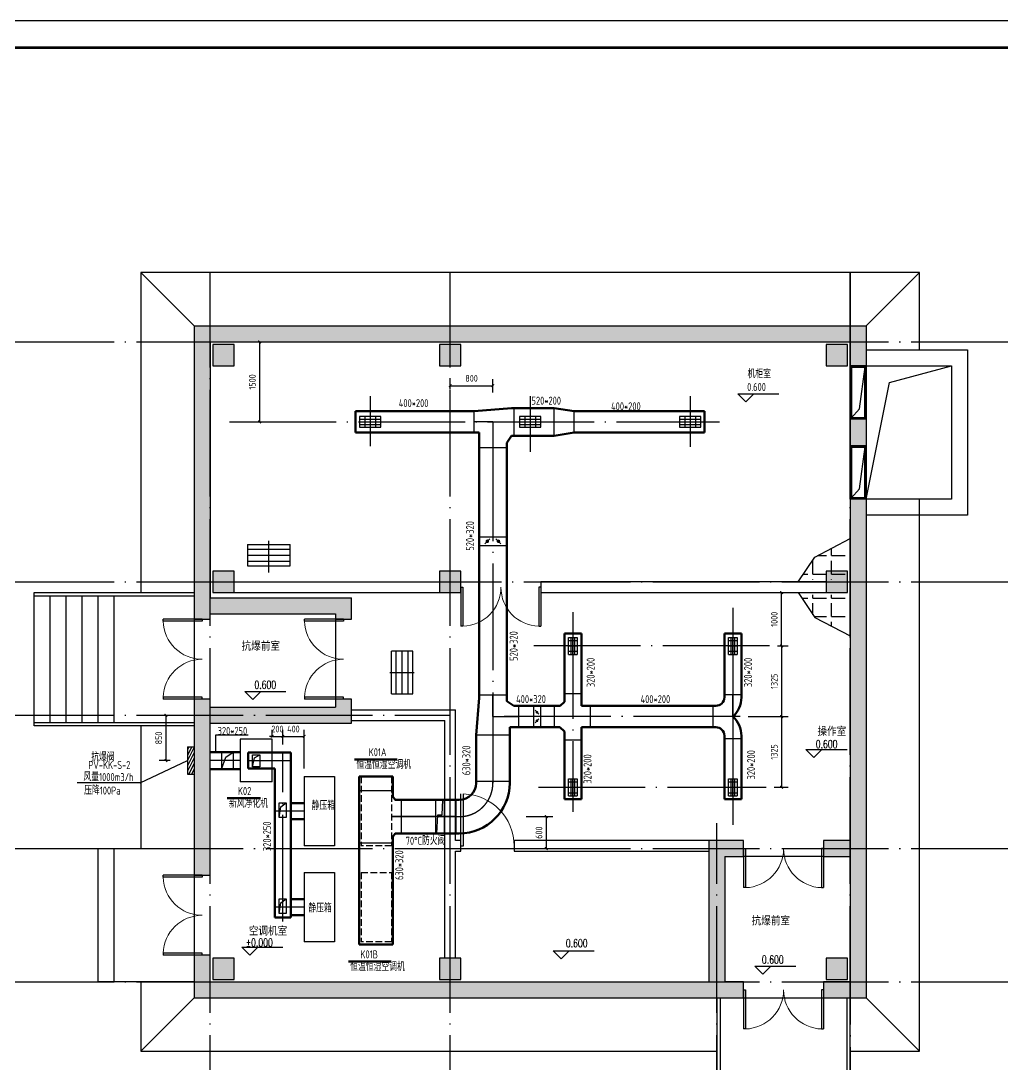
# Model space of a CAD drawing. Extents: x 5136380 to 5447195, y -425726 to -253846.
# Drawn here: x 5270734 to 5289132, y -389733 to -370173 of the extents above; entities that cross this region are included whole.
import ezdxf
from ezdxf.enums import TextEntityAlignment as Align

# ---------------------------------------------------------------- set-up
doc = ezdxf.new("R2010")
doc.units = 0
doc.header["$LTSCALE"] = 1000
doc.header["$MEASUREMENT"] = 0
for name, pattern in [('CENTER', [2, 1.25, -0.25, 0.25, -0.25]), ('DASH', [0.35, 0.25, -0.1]), ('DOTE', [2.42, 2, -0.2, 0.02, -0.2])]:
    doc.linetypes.add(name, pattern=pattern)
doc.layers.get('0').update_dxf_attribs({"linetype": 'CONTINUOUS'})
doc.layers.get('Defpoints').update_dxf_attribs({"linetype": 'CONTINUOUS'})
doc.layers.add('_0', color=7, linetype='CONTINUOUS', lineweight=25)
doc.layers.add('ACS_SFG_F2', color=4, linetype='CONTINUOUS', lineweight=50)
for name, color, linetype in [('ACS_SFG_FL', 2, 'CONTINUOUS'), ('ACS_SFG_FM', 7, 'CONTINUOUS'), ('ACS_SFG_FM_F', 7, 'CONTINUOUS'), ('ACS_SFG_FRZX', 5, 'CENTER'), ('COLUMN', 9, 'CONTINUOUS'), ('DIM_ELEV', 3, 'CONTINUOUS'), ('DOTE', 252, 'CONTINUOUS'), ('PUB_HATCH', 8, 'CONTINUOUS'), ('PUB_TEXT', 7, 'CONTINUOUS'), ('PUB_TITLE', 4, 'CONTINUOUS'), ('STAIR', 5, 'CONTINUOUS'), ('WALL', 2, 'CONTINUOUS'), ('WINDOW', 4, 'CONTINUOUS'), ('图层1', 1, 'CONTINUOUS')]:
    doc.layers.add(name, color=color, linetype=linetype)
doc.styles.add('_TCH_DIM', font='SIMPLEX', dxfattribs={"bigfont": 'GBCBIG'})
doc.styles.add('sceie', font='sceie.shx', dxfattribs={"bigfont": 'sceic.shx'})
doc.styles.add('样式 1', font='sceie.shx', dxfattribs={"width": 0.75, "bigfont": 'sceic.shx'})
doc.dimstyles.new('副本 STANDARD', dxfattribs={"dimscale": 50, "dimtxt": 2.5, "dimasz": 1, "dimexe": 2.5, "dimexo": 3, "dimgap": 1.5, "dimtad": 1, "dimdec": 0, "dimzin": 0, "dimdsep": 46, "dimtxsty": 'sceie', "dimblk": 'ARCHTICK', "dimcen": 0.09, "dimadec": 0, "dimazin": 0, "dimtfac": 1, "dimtdec": 0, "dimtix": 1, "dimtmove": 2, "dimatfit": 3, "dimfxl": 0, "dimtolj": 1, "dimtzin": 0, "dimarcsym": 0})

# ---------------------------------------------------------------- blocks, each defined once
blk = doc.blocks.new('_FZH')
blk.add_lwpolyline([(-0.5, -0.5), (0.5, -0.5), (0.5, 0.5), (-0.5, 0.5)], close=True)
at = {"layer": 'PUB_HATCH'}
blk.add_solid([(-0.5, -0.5), (0.5, -0.5), (-0.5, 0.5), (0.5, 0.5)], dxfattribs=at)
blk = doc.blocks.new('_ArchTick')
at = {"color": 0, "linetype": 'ByBlock', "const_width": 0.4}
blk.add_lwpolyline([(-0.5, -0.5), (0.5, 0.5)], dxfattribs=at)
blk = doc.blocks.new('*D208')
at = {"color": 0, "lineweight": -2, "transparency": 16777216}
for p, q in [((5278784, -377079), (5278784, -376888)), ((5279584, -377143), (5279584, -376888)), ((5278784, -377013), (5279584, -377013))]:
    blk.add_line(p, q, dxfattribs=at)
at = {"layer": 'Defpoints', "color": 0, "transparency": 16777216}
for p in [(5279584, -377013), (5278784, -377229), (5279584, -377293)]:
    blk.add_point(p, dxfattribs=at)
at = {"color": 0, "lineweight": -2, "transparency": 16777216, "xscale": 50, "yscale": 50, "zscale": 50, "rotation": 180}
blk.add_blockref('_ArchTick', (5278784, -377013), dxfattribs=at)
at = {"color": 0, "lineweight": -2, "transparency": 16777216, "xscale": 50, "yscale": 50, "zscale": 50}
blk.add_blockref('_ArchTick', (5279584, -377013), dxfattribs=at)
at = {"color": 0, "transparency": 16777216, "insert": (5279184, -376876), "char_height": 125, "attachment_point": 5, "style": 'sceie'}
blk.add_mtext('\\A1;800', dxfattribs=at)
blk = doc.blocks.new('*D209')
at = {"color": 0, "lineweight": -2, "transparency": 16777216}
for p, q in [((5275183, -376193), (5275336, -376193)), ((5275211, -376193), (5275211, -377693)), ((5275080, -377693), (5275336, -377693))]:
    blk.add_line(p, q, dxfattribs=at)
at = {"layer": 'Defpoints', "color": 0, "transparency": 16777216}
for p in [(5275033, -376193), (5274930, -377693), (5275211, -377693)]:
    blk.add_point(p, dxfattribs=at)
at = {"color": 0, "lineweight": -2, "transparency": 16777216, "xscale": 50, "yscale": 50, "zscale": 50}
for p, rotation in [((5275211, -376193), 90), ((5275211, -377693), 270)]:
    blk.add_blockref('_ArchTick', p, dxfattribs=dict(at, rotation=rotation))
at = {"color": 0, "transparency": 16777216, "insert": (5275074, -376943), "char_height": 125, "attachment_point": 5, "rotation": 90, "style": 'sceie'}
blk.add_mtext('\\A1;1500', dxfattribs=at)
blk = doc.blocks.new('*D210')
at = {"color": 0, "lineweight": -2, "transparency": 16777216}
for p, q in [((5284920, -380893), (5285121, -380893)), ((5284996, -381893), (5284996, -380893)), ((5284920, -381893), (5285121, -381893))]:
    blk.add_line(p, q, dxfattribs=at)
at = {"layer": 'Defpoints', "color": 0, "transparency": 16777216}
for p in [(5284770, -380893), (5284996, -380893), (5284770, -381893)]:
    blk.add_point(p, dxfattribs=at)
at = {"color": 0, "lineweight": -2, "transparency": 16777216, "xscale": 50, "yscale": 50, "zscale": 50}
for p, rotation in [((5284996, -380893), 90), ((5284996, -381893), 270)]:
    blk.add_blockref('_ArchTick', p, dxfattribs=dict(at, rotation=rotation))
at = {"color": 0, "transparency": 16777216, "insert": (5284859, -381393), "char_height": 125, "attachment_point": 5, "rotation": 90, "style": 'sceie'}
blk.add_mtext('\\A1;1000', dxfattribs=at)
blk = doc.blocks.new('*D211')
at = {"color": 0, "lineweight": -2, "transparency": 16777216}
for p, q in [((5284996, -381893), (5285121, -381893)), ((5284996, -381893), (5284996, -383218)), ((5284368, -383218), (5285121, -383218))]:
    blk.add_line(p, q, dxfattribs=at)
at = {"layer": 'Defpoints', "color": 0, "transparency": 16777216}
for p in [(5284996, -381893), (5284218, -383218), (5284996, -383218)]:
    blk.add_point(p, dxfattribs=at)
at = {"color": 0, "lineweight": -2, "transparency": 16777216, "xscale": 50, "yscale": 50, "zscale": 50}
for p, rotation in [((5284996, -381893), 90), ((5284996, -383218), 270)]:
    blk.add_blockref('_ArchTick', p, dxfattribs=dict(at, rotation=rotation))
at = {"color": 0, "transparency": 16777216, "insert": (5284859, -382555), "char_height": 125, "attachment_point": 5, "rotation": 90, "style": 'sceie'}
blk.add_mtext('\\A1;1325', dxfattribs=at)
blk = doc.blocks.new('*D212')
at = {"color": 0, "lineweight": -2, "transparency": 16777216}
for p, q in [((5284368, -383218), (5285121, -383218)), ((5284996, -383218), (5284996, -384543)), ((5284855, -384543), (5285121, -384543))]:
    blk.add_line(p, q, dxfattribs=at)
at = {"layer": 'Defpoints', "color": 0, "transparency": 16777216}
for p in [(5284218, -383218), (5284705, -384543), (5284996, -384543)]:
    blk.add_point(p, dxfattribs=at)
at = {"color": 0, "lineweight": -2, "transparency": 16777216, "xscale": 50, "yscale": 50, "zscale": 50}
for p, rotation in [((5284996, -383218), 90), ((5284996, -384543), 270)]:
    blk.add_blockref('_ArchTick', p, dxfattribs=dict(at, rotation=rotation))
at = {"color": 0, "transparency": 16777216, "insert": (5284859, -383880), "char_height": 125, "attachment_point": 5, "rotation": 90, "style": 'sceie'}
blk.add_mtext('\\A1;1325', dxfattribs=at)
blk = doc.blocks.new('*D213')
at = {"color": 0, "lineweight": -2, "transparency": 16777216}
for p, q in [((5280206, -385093), (5280709, -385093)), ((5280584, -385093), (5280584, -385693)), ((5278509, -385693), (5280709, -385693))]:
    blk.add_line(p, q, dxfattribs=at)
at = {"layer": 'Defpoints', "color": 0, "transparency": 16777216}
for p in [(5280056, -385093), (5278359, -385693), (5280584, -385693)]:
    blk.add_point(p, dxfattribs=at)
at = {"color": 0, "lineweight": -2, "transparency": 16777216, "xscale": 50, "yscale": 50, "zscale": 50}
for p, rotation in [((5280584, -385093), 90), ((5280584, -385693), 270)]:
    blk.add_blockref('_ArchTick', p, dxfattribs=dict(at, rotation=rotation))
at = {"color": 0, "transparency": 16777216, "insert": (5280447, -385393), "char_height": 125, "attachment_point": 5, "rotation": 90, "style": 'sceie'}
blk.add_mtext('\\A1;600', dxfattribs=at)
blk = doc.blocks.new('*D239')
at = {"color": 0, "lineweight": -2, "transparency": 16777216}
for p, q in [((5275444, -383588), (5275444, -383463)), ((5275644, -383742), (5275644, -383463)), ((5275444, -383588), (5275394, -383588)), ((5275444, -383588), (5275644, -383588)), ((5275644, -383588), (5275694, -383588))]:
    blk.add_line(p, q, dxfattribs=at)
at = {"layer": 'Defpoints', "color": 0, "transparency": 16777216}
for p in [(5275444, -383643), (5275644, -383588), (5275644, -383892)]:
    blk.add_point(p, dxfattribs=at)
at = {"color": 0, "lineweight": -2, "transparency": 16777216, "xscale": 50, "yscale": 50, "zscale": 50}
blk.add_blockref('_ArchTick', (5275444, -383588), dxfattribs=at)
at = {"color": 0, "lineweight": -2, "transparency": 16777216, "xscale": 50, "yscale": 50, "zscale": 50, "rotation": 180}
blk.add_blockref('_ArchTick', (5275644, -383588), dxfattribs=at)
at = {"color": 0, "transparency": 16777216, "insert": (5275544, -383450), "char_height": 125, "attachment_point": 5, "style": 'sceie'}
blk.add_mtext('\\A1;200', dxfattribs=at)
blk = doc.blocks.new('*D240')
at = {"color": 0, "lineweight": -2, "transparency": 16777216}
for p, q in [((5275644, -383742), (5275644, -383463)), ((5276044, -384193), (5276044, -383463)), ((5275644, -383588), (5276044, -383588))]:
    blk.add_line(p, q, dxfattribs=at)
at = {"layer": 'Defpoints', "color": 0, "transparency": 16777216}
for p in [(5276044, -383588), (5275644, -383892), (5276044, -384343)]:
    blk.add_point(p, dxfattribs=at)
at = {"color": 0, "lineweight": -2, "transparency": 16777216, "xscale": 50, "yscale": 50, "zscale": 50, "rotation": 180}
blk.add_blockref('_ArchTick', (5275644, -383588), dxfattribs=at)
at = {"color": 0, "lineweight": -2, "transparency": 16777216, "xscale": 50, "yscale": 50, "zscale": 50}
blk.add_blockref('_ArchTick', (5276044, -383588), dxfattribs=at)
at = {"color": 0, "transparency": 16777216, "insert": (5275844, -383450), "char_height": 125, "attachment_point": 5, "style": 'sceie'}
blk.add_mtext('\\A1;400', dxfattribs=at)
blk = doc.blocks.new('*D241')
at = {"color": 0, "lineweight": -2, "transparency": 16777216}
for p, q in [((5273455, -383193), (5273580, -383193)), ((5273455, -383193), (5273455, -384043)), ((5273535, -384043), (5273330, -384043))]:
    blk.add_line(p, q, dxfattribs=at)
at = {"layer": 'Defpoints', "color": 0, "transparency": 16777216}
for p in [(5273420, -383193), (5273455, -384043), (5273685, -384043)]:
    blk.add_point(p, dxfattribs=at)
at = {"color": 0, "lineweight": -2, "transparency": 16777216, "xscale": 50, "yscale": 50, "zscale": 50}
for p, rotation in [((5273455, -383193), 90), ((5273455, -384043), 270)]:
    blk.add_blockref('_ArchTick', p, dxfattribs=dict(at, rotation=rotation))
at = {"color": 0, "transparency": 16777216, "insert": (5273318, -383618), "char_height": 125, "attachment_point": 5, "rotation": 90, "style": 'sceie'}
blk.add_mtext('\\A1;850', dxfattribs=at)
blk = doc.blocks.new('*U243', base_point=(78850, -433720))
at = {"layer": 'ACS_SFG_FL'}
for p, q in [((78750, -434035), (78750, -433405)), ((78950, -434035), (78950, -433405))]:
    blk.add_line(p, q, dxfattribs=at)
at = {"layer": 'ACS_SFG_FM'}
for p, q in [((78950, -433405), (78750, -433405)), ((78793, -433651), (78907, -433537)), ((78793, -433789), (78907, -433903)), ((78950, -434035), (78750, -434035))]:
    blk.add_line(p, q, dxfattribs=at)
at = {"layer": 'ACS_SFG_FM', "const_width": 40}
for points in [[(78830, -433594, 1), (78870, -433594, 1)], [(78830, -433846, 1), (78870, -433846, 1)]]:
    blk.add_lwpolyline(points, format="xyb", close=True, dxfattribs=at)

msp = doc.modelspace()

# ---------------------------------------------------------------- hatches: boundary and pattern name
at = {"layer": 'PUB_HATCH'}
for points in [[(5274284.1, -376192.7), (5273984.1, -375892.7), (5273984.1, -381092.7), (5274024.1, -381092.7), (5274184.1, -381126.1), (5274244.1, -381032.7), (5274284.1, -380992.7)], [(5273984.1, -375892.7), (5274284.1, -376192.7), (5286284.1, -376192.7), (5286584.1, -375892.7)], [(5286584.1, -375892.7), (5286284.1, -376192.7), (5286284.1, -376639.5), (5286584.1, -376639.5)], [(5286584.1, -377642.5), (5286284.1, -377642.5), (5286284.1, -378142.5), (5286584.1, -378142.5)], [(5286584.1, -379139.5), (5286284.1, -379139.5), (5286284.1, -385543), (5286324.1, -385583), (5286384.1, -385676.3), (5286544.1, -385643), (5286584.1, -385643)], [(5274184.1, -381126.1), (5274244.1, -381252.7), (5274284.1, -381292.7), (5276634.1, -381292.7), (5276934.1, -380992.7), (5274284.1, -380992.7), (5274244.1, -381032.7)], [(5276934.1, -380992.7), (5276634.1, -381292.7), (5276634.1, -381392.2), (5276934.1, -381392.2)], [(5274024.1, -381092.7), (5273984.1, -381092.7), (5273984.1, -381392.7), (5274284.1, -381392.7), (5274284.1, -381292.7), (5274244.1, -381252.7), (5274184.1, -381126.1)], [(5274244.1, -383082.7), (5274284.1, -383042.7), (5274284.1, -382892.7), (5273984.1, -382892.7), (5273984.1, -383192.7), (5274184.1, -383192.7)], [(5276634.1, -383042.7), (5276934.1, -383342.7), (5276934.1, -382892.2), (5276634.1, -382892.2)], [(5274184.1, -383192.7), (5274244.1, -383302.7), (5274284.1, -383342.7), (5276934.1, -383342.7), (5276634.1, -383042.7), (5274284.1, -383042.7), (5274244.1, -383082.7)], [(5274184.1, -383192.7), (5273984.1, -383192.7), (5273984.1, -386192.7), (5274284.1, -386192.7), (5274284.1, -383342.7), (5274244.1, -383302.7)], [(5283934.1, -385843), (5283634.1, -385543), (5283634.1, -388192.7), (5283674.1, -388232.7), (5283784.1, -388292.7), (5283894.1, -388232.7), (5283934.1, -388192.7)], [(5283634.1, -385543), (5283934.1, -385843), (5284284.3, -385843), (5284284.3, -385543)], [(5286324.1, -385583), (5286284.1, -385543), (5285784.3, -385543), (5285784.3, -385843), (5286284.1, -385843), (5286324.1, -385803), (5286384.1, -385676.3)], [(5286384.1, -385676.3), (5286324.1, -385803), (5286284.1, -385843), (5286284.1, -388192.7), (5286584.1, -388492.7), (5286584.1, -385643), (5286544.1, -385643)], [(5273984.1, -388492.7), (5274284.1, -388192.7), (5274284.1, -387692.7), (5273984.1, -387692.7)], [(5274284.1, -388192.7), (5273984.1, -388492.7), (5283784.1, -388492.7), (5283784.1, -388292.7), (5283674.1, -388232.7), (5283634.1, -388192.7)], [(5283784.1, -388292.7), (5283784.1, -388492.7), (5284284.3, -388492.7), (5284284.3, -388192.7), (5283934.1, -388192.7), (5283894.1, -388232.7)], [(5286584.1, -388492.7), (5286284.1, -388192.7), (5285784.3, -388192.7), (5285784.3, -388492.7)]]:
    msp.add_hatch(color=253, dxfattribs=at).paths.add_polyline_path(points)
at = {"layer": '图层1'}
h = msp.add_hatch(dxfattribs=at)
h.set_pattern_fill('ANGLE', color=253, scale=100, style=0)
h.set_pattern_definition([(0, (2881347.6, 442982.85), (0, 349.25), [254, -95.25]), (90, (2881347.6, 442982.85), (-349.25, 2e-14), [254, -95.25])])
h.paths.add_polyline_path([(5286284.1, -379880.4), (5285617.1, -380226.9), (5285336.5, -380648.2), (5286284.1, -380648.2)])
h = msp.add_hatch(dxfattribs=at)
h.set_pattern_fill('ANGLE', color=253, scale=100, style=0)
h.set_pattern_definition([(0, (2881347.6, 436949.33), (0, 349.25), [254, -95.25]), (90, (2881347.6, 436949.33), (-349.25, 2e-14), [254, -95.25])])
h.paths.add_polyline_path([(5286284.1, -380937.3), (5286284.1, -381705), (5285617.1, -381358.6), (5285336.5, -380937.3)])

# ---------------------------------------------------------------- linework, layer by layer
at = {"color": 0}
for p, q in [((5280732.1, -377952.7), (5280732.1, -377432.7)), ((5281105.7, -377892.7), (5281105.7, -377492.7)), ((5274984.1, -379992.7), (5274984.1, -380392.7)), ((5274984.1, -379992.7), (5275784.1, -379992.7)), ((5275784.1, -380392.7), (5275784.1, -379992.7)), ((5274984.1, -380079.1), (5275784.1, -380079.1)), ((5274984.1, -380192.7), (5275784.1, -380192.7)), ((5274984.1, -380306.3), (5275784.1, -380306.3)), ((5274984.1, -380392.7), (5275784.1, -380392.7)), ((5281004.1, -382052.7), (5281004.1, -381732.7)), ((5281004.1, -381732.7), (5281164.1, -381732.7)), ((5281004.1, -381792.1), (5281164.1, -381792.1)), ((5281050.5, -382052.7), (5281050.5, -381732.7)), ((5281084.1, -382052.7), (5281084.1, -381732.7)), ((5281117.6, -382052.7), (5281117.6, -381732.7)), ((5281164.1, -381732.7), (5281164.1, -382052.7)), ((5284004.1, -382052.7), (5284004.1, -381732.7)), ((5284004.1, -381732.7), (5284164.1, -381732.7)), ((5284004.1, -381792.1), (5284164.1, -381792.1)), ((5284050.5, -382052.7), (5284050.5, -381732.7)), ((5284084.1, -382052.7), (5284084.1, -381732.7)), ((5284117.6, -382052.7), (5284117.6, -381732.7)), ((5284164.1, -381732.7), (5284164.1, -382052.7)), ((5278084.1, -381992.7), (5277684.1, -381992.7)), ((5277684.1, -382792.7), (5277684.1, -381992.7)), ((5277770.5, -382792.7), (5277770.5, -381992.7)), ((5277884.1, -382792.7), (5277884.1, -381992.7)), ((5277997.7, -382792.7), (5277997.7, -381992.7)), ((5278084.1, -382792.7), (5278084.1, -381992.7)), ((5281004.1, -381892.7), (5281164.1, -381892.7)), ((5281004.1, -381993.3), (5281164.1, -381993.3)), ((5284004.1, -381892.7), (5284164.1, -381892.7)), ((5284004.1, -381993.3), (5284164.1, -381993.3)), ((5281004.1, -382052.7), (5281164.1, -382052.7)), ((5284004.1, -382052.7), (5284164.1, -382052.7)), ((5277652.2, -382392.7), (5278108.9, -382392.7)), ((5280924.1, -382781.7), (5281244.1, -382781.7)), ((5277684.1, -382792.7), (5278084.1, -382792.7)), ((5280730, -383015.6), (5280730, -383415.6)), ((5281404.7, -383015.6), (5281404.7, -383415.6)), ((5274386.9, -383882.7), (5274386.9, -383560.2)), ((5274386.9, -383560.2), (5274993.1, -383560.2)), ((5275444.1, -383642.7), (5274844.1, -383642.7)), ((5274844.1, -383642.7), (5274844.1, -384442.7)), ((5275444.1, -384442.7), (5275444.1, -383642.7)), ((5280924.1, -383654.1), (5281244.1, -383654.1)), ((5274497.9, -383882.7), (5274497.9, -384202.7)), ((5274578.6, -383979.3), (5274711.3, -383882.7)), ((5274711.3, -383882.7), (5274711.3, -384202.7)), ((5275112.2, -383987.8), (5275211.7, -383935.5)), ((5272970, -384459.1), (5273859.1, -384042.7)), ((5274497.9, -384202.7), (5274578.6, -383979.3)), ((5275076.4, -384158), (5275112.2, -383987.8)), ((5276044.1, -384342.7), (5276044.1, -385642.7)), ((5276044.1, -384342.7), (5276614.1, -384342.7)), ((5276614.1, -384342.7), (5276614.1, -385642.7)), ((5277114.1, -384342.7), (5277684.1, -384342.7)), ((5275444.1, -384442.7), (5274844.1, -384442.7)), ((5279584.1, -384488.1), (5279584.1, -384425.1)), ((5281004.1, -384703), (5281004.1, -384383)), ((5281004.1, -384383), (5281164.1, -384383)), ((5281004.1, -384442.4), (5281164.1, -384442.4)), ((5281050.5, -384703), (5281050.5, -384383)), ((5281084.1, -384703), (5281084.1, -384383)), ((5281117.6, -384703), (5281117.6, -384383)), ((5281164.1, -384383), (5281164.1, -384703)), ((5284004.1, -384703), (5284004.1, -384383)), ((5284004.1, -384383), (5284164.1, -384383)), ((5284004.1, -384442.4), (5284164.1, -384442.4)), ((5284050.5, -384703), (5284050.5, -384383)), ((5284084.1, -384703), (5284084.1, -384383)), ((5284117.6, -384703), (5284117.6, -384383)), ((5284164.1, -384383), (5284164.1, -384703)), ((5277076.8, -384601.3), (5277706.8, -384601.3)), ((5281004.1, -384543), (5281164.1, -384543)), ((5281004.1, -384643.6), (5281164.1, -384643.6)), ((5281004.1, -384703), (5281164.1, -384703)), ((5284004.1, -384543), (5284164.1, -384543)), ((5284004.1, -384643.6), (5284164.1, -384643.6)), ((5284004.1, -384703), (5284164.1, -384703)), ((5275579.2, -385108.7), (5275610.5, -384906.4)), ((5275610.5, -384906.4), (5275708.9, -384835)), ((5277862.9, -384777.7), (5277862.9, -385407.7)), ((5276044.1, -384992.7), (5275494.1, -384992.7)), ((5276044.1, -384992.7), (5275644.1, -384992.7)), ((5276614.1, -385642.7), (5276044.1, -385642.7)), ((5277076.8, -385584.1), (5277706.8, -385584.1)), ((5276044.1, -386142.7), (5276614.1, -386142.7)), ((5276044.1, -386142.7), (5276044.1, -387442.7)), ((5276614.1, -386142.7), (5276614.1, -387442.7)), ((5275610.5, -386706.4), (5275708.9, -386635)), ((5276044.1, -386792.7), (5275494.1, -386792.7)), ((5275579.2, -386908.7), (5275610.5, -386706.4)), ((5276614.1, -387442.7), (5276044.1, -387442.7))]:
    msp.add_line(p, q, dxfattribs=at)
for p, q in [((5277084.1, -377592.7), (5277084.1, -377792.7)), ((5277484.1, -377592.7), (5277084.1, -377592.7)), ((5277104.1, -377642.7), (5277464.1, -377642.7)), ((5277184.1, -377592.7), (5277184.1, -377792.7)), ((5277284.1, -377592.7), (5277284.1, -377792.7)), ((5277384.1, -377592.7), (5277384.1, -377792.7)), ((5277484.1, -377792.7), (5277484.1, -377592.7)), ((5280084.1, -377592.7), (5280084.1, -377792.7)), ((5280484.1, -377592.7), (5280084.1, -377592.7)), ((5280104.1, -377642.7), (5280464.1, -377642.7)), ((5280184.1, -377592.7), (5280184.1, -377792.7)), ((5280284.1, -377592.7), (5280284.1, -377792.7)), ((5280384.1, -377592.7), (5280384.1, -377792.7)), ((5280484.1, -377792.7), (5280484.1, -377592.7)), ((5283084.1, -377592.7), (5283084.1, -377792.7)), ((5283484.1, -377592.7), (5283084.1, -377592.7)), ((5283104.1, -377642.7), (5283464.1, -377642.7)), ((5283184.1, -377592.7), (5283184.1, -377792.7)), ((5283284.1, -377592.7), (5283284.1, -377792.7)), ((5283384.1, -377592.7), (5283384.1, -377792.7)), ((5283484.1, -377792.7), (5283484.1, -377592.7)), ((5277084.1, -377792.7), (5277484.1, -377792.7)), ((5277104.1, -377742.7), (5277464.1, -377742.7)), ((5280084.1, -377792.7), (5280484.1, -377792.7)), ((5280104.1, -377742.7), (5280464.1, -377742.7)), ((5283084.1, -377792.7), (5283484.1, -377792.7)), ((5283104.1, -377742.7), (5283464.1, -377742.7)), ((5273859.1, -383786.5), (5273984.1, -383786.5)), ((5273937.2, -383786.5), (5273859.1, -383942.7)), ((5273885.9, -383786.5), (5273859.1, -383840)), ((5273984.1, -383792.8), (5273859.1, -384042.7)), ((5273984.1, -383892.8), (5273859.1, -384142.7)), ((5273984.1, -383992.8), (5273859.1, -384242.7)), ((5273984.1, -384092.8), (5273881, -384299)), ((5273859.1, -384299), (5273984.1, -384299)), ((5273984.1, -384202.4), (5273935.8, -384299)), ((5272970, -384459.1), (5271791.6, -384459.1))]:
    msp.add_line(p, q)
at = {"color": 253, "extrusion": (0, 0, -1)}
for p, q in [((5278984.1, -380792.7), (5278984.1, -381524)), ((5278984.1, -380792.7), (5279021.6, -380792.7)), ((5279021.6, -380792.7), (5279021.6, -381524)), ((5280446.6, -380792.7), (5280446.6, -381524)), ((5280484.1, -380792.7), (5280446.6, -380792.7)), ((5280484.1, -380792.7), (5280484.1, -381524)), ((5274134.1, -381392.7), (5273402.8, -381392.7)), ((5273402.8, -381430.2), (5273402.8, -381392.7)), ((5274134.1, -381392.7), (5274134.1, -381430.2)), ((5276784.1, -381392.2), (5276052.8, -381392.2)), ((5276052.8, -381429.7), (5276052.8, -381392.2)), ((5276784.1, -381392.2), (5276784.1, -381429.7)), ((5274134.1, -381430.2), (5273402.8, -381430.2)), ((5276784.1, -381429.7), (5276052.8, -381429.7)), ((5279021.6, -381524), (5278984.1, -381524)), ((5280446.6, -381524), (5280484.1, -381524)), ((5274134.1, -382855.2), (5273402.8, -382855.2)), ((5273402.8, -382855.2), (5273402.8, -382892.7)), ((5274134.1, -382892.7), (5273402.8, -382892.7)), ((5274134.1, -382892.7), (5274134.1, -382855.2)), ((5276784.1, -382854.7), (5276052.8, -382854.7)), ((5276052.8, -382854.7), (5276052.8, -382892.2)), ((5276784.1, -382892.2), (5276052.8, -382892.2)), ((5276784.1, -382892.2), (5276784.1, -382854.7)), ((5278984.1, -385643), (5278984.1, -384668)), ((5279034.1, -385643), (5279034.1, -384668)), ((5278984.1, -385643), (5279034.1, -385643)), ((5284284.3, -385693), (5284284.3, -386424.3)), ((5284284.3, -385693), (5284321.8, -385693)), ((5284321.8, -385693), (5284321.8, -386424.3)), ((5285746.8, -385693), (5285746.8, -386424.3)), ((5285784.3, -385693), (5285746.8, -385693)), ((5285784.3, -385693), (5285784.3, -386424.3)), ((5274134.1, -386192.7), (5273402.8, -386192.7)), ((5273402.8, -386230.2), (5273402.8, -386192.7)), ((5274134.1, -386230.2), (5273402.8, -386230.2)), ((5274134.1, -386192.7), (5274134.1, -386230.2)), ((5284321.8, -386424.3), (5284284.3, -386424.3)), ((5285746.8, -386424.3), (5285784.3, -386424.3)), ((5274134.1, -387655.2), (5273402.8, -387655.2)), ((5273402.8, -387655.2), (5273402.8, -387692.7)), ((5274134.1, -387692.7), (5274134.1, -387655.2)), ((5274134.1, -387692.7), (5273402.8, -387692.7))]:
    msp.add_line(p, q, dxfattribs=at)
at = {"color": 4, "lineweight": 70}
for p, q in [((5274284.1, -383882.7), (5274844.1, -383882.7)), ((5274994.1, -383892), (5275794.1, -383892)), ((5274994.1, -383892), (5274994.1, -384192)), ((5275794.1, -386982.2), (5275794.1, -383892)), ((5274284.1, -384202.7), (5274844.1, -384202.7)), ((5274994.1, -384192), (5275494.1, -384192)), ((5275494.1, -386982.3), (5275494.1, -384192)), ((5277076.8, -384342.7), (5277706.8, -384342.7)), ((5277076.8, -384342.7), (5277076.8, -387492.7)), ((5277706.8, -384342.7), (5277706.8, -384714)), ((5275794.1, -384842.7), (5276044.1, -384842.7)), ((5275794.1, -385142.7), (5276044.1, -385142.7)), ((5277706.8, -385471.5), (5277706.8, -387492.7)), ((5275794.1, -386642.7), (5276044.1, -386642.7)), ((5275794.1, -386982.2), (5275494.1, -386982.2)), ((5275794.1, -386942.7), (5276044.1, -386942.7)), ((5277076.8, -387492.7), (5277706.8, -387492.7))]:
    msp.add_line(p, q, dxfattribs=at)
at = {"lineweight": 50}
for p, q in [((5276991.6, -384020.3), (5277789.2, -384020.3)), ((5274601.3, -384749.6), (5275226.4, -384749.6)), ((5276876.1, -387810.9), (5277673.8, -387810.9))]:
    msp.add_line(p, q, dxfattribs=at)
at = {"color": 0, "linetype": 'DASH', "ltscale": 0.5}
for p, q in [((5277114.1, -384342.7), (5277114.1, -385642.7)), ((5277684.1, -384342.7), (5277684.1, -385642.7)), ((5277684.1, -385642.7), (5277114.1, -385642.7)), ((5277114.1, -386142.7), (5277684.1, -386142.7)), ((5277114.1, -386142.7), (5277114.1, -387442.7)), ((5277684.1, -386142.7), (5277684.1, -387442.7)), ((5277684.1, -387442.7), (5277114.1, -387442.7))]:
    msp.add_line(p, q, dxfattribs=at)
at = {"color": 253}
for p, q in [((5284284.3, -388342.7), (5284284.3, -389074)), ((5284284.3, -388342.7), (5284321.8, -388342.7)), ((5284321.8, -388342.7), (5284321.8, -389074)), ((5285746.8, -388342.7), (5285746.8, -389074)), ((5285784.3, -388342.7), (5285746.8, -388342.7)), ((5285784.3, -388342.7), (5285784.3, -389074)), ((5284321.8, -389074), (5284284.3, -389074)), ((5285746.8, -389074), (5285784.3, -389074))]:
    msp.add_line(p, q, dxfattribs=at)
for points in [[(5286584.1, -376342.5), (5288484.1, -376342.5), (5288484.1, -379442.5), (5286584.1, -379442.5)], [(5286304.1, -377622.5), (5286460.4, -377448.5), (5286564.1, -376662.5)], [(5286584.1, -376642.5), (5288184.1, -376642.5), (5288184.1, -379142.5), (5286584.1, -379142.5)], [(5286584.1, -379142.5), (5287019.4, -376950.9), (5288184.1, -376642.5)], [(5286304.1, -379122.5), (5286460.4, -378948.5), (5286564.1, -378162.5)]]:
    msp.add_lwpolyline(points, dxfattribs=at)
for points in [[(5286284.1, -376642.5), (5286584.1, -376642.5), (5286584.1, -377642.5), (5286284.1, -377642.5)], [(5286284.1, -378142.5), (5286584.1, -378142.5), (5286584.1, -379142.5), (5286284.1, -379142.5)]]:
    msp.add_lwpolyline(points, close=True, dxfattribs=at)
at = {"color": 253, "const_width": 40}
for points in [[(5286304.1, -376662.5), (5286564.1, -376662.5), (5286564.1, -377622.5), (5286304.1, -377622.5)], [(5286304.1, -378162.5), (5286564.1, -378162.5), (5286564.1, -379122.5), (5286304.1, -379122.5)]]:
    msp.add_lwpolyline(points, close=True, dxfattribs=at)
at = {"color": 0}
for points in [[(5275076.4, -383935.5), (5275211.7, -383935.5), (5275211.7, -384158), (5275076.4, -384158)], [(5275579.2, -384835), (5275708.9, -384835), (5275708.9, -385108.7), (5275579.2, -385108.7)], [(5275579.2, -386635), (5275708.9, -386635), (5275708.9, -386908.7), (5275579.2, -386908.7)]]:
    msp.add_lwpolyline(points, close=True, dxfattribs=at)
at = {"color": 253, "lineweight": 13, "extrusion": (0, 0, -1)}
for centre, radius, start, end in [((-5279002.8, -380792.7), 731.2, 180, 268.53072), ((-5280465.3, -380792.7), 731.2, 271.46928, 0), ((-5274134.1, -381411.5), 731.2, 270, 358.53072), ((-5276784.1, -381410.9), 731.2, 270, 358.53072), ((-5274134.1, -382874), 731.2, 1.46928, 90), ((-5276784.1, -382873.4), 731.2, 1.46928, 90), ((-5279009.1, -385643), 975, 91.46928, 180), ((-5284303.1, -385693), 731.2, 180, 268.53072), ((-5285765.6, -385693), 731.2, 271.46928, 0), ((-5274134.1, -386211.5), 731.2, 270, 358.53072), ((-5274134.1, -387674), 731.2, 1.46928, 90)]:
    msp.add_arc(centre, radius, start, end, dxfattribs=at)
at = {"color": 253, "lineweight": 13}
for centre, start, end in [((5284303.1, -388342.7), 271.46928, 0), ((5285765.6, -388342.7), 180, 268.53072)]:
    msp.add_arc(centre, 731.2, start, end, dxfattribs=at)
at = {"layer": '_0'}
for p, q in [((5273859.1, -383786.5), (5273859.1, -384299)), ((5273984.1, -383786.5), (5273984.1, -384299))]:
    msp.add_line(p, q, dxfattribs=at)
at = {"layer": '_0', "color": 253}
for points in [[(5285306.8, -380692.7), (5285617.1, -380226.9), (5286284.1, -379880.4)], [(5285306.8, -380892.7), (5285617.1, -381358.6), (5286284.1, -381705)]]:
    msp.add_lwpolyline(points, dxfattribs=at)
at = {"layer": 'ACS_SFG_F2', "lineweight": 70}
for p, q in [((5277009.5, -377492.7), (5277009.5, -377892.7)), ((5277009.5, -377492.7), (5279234.1, -377492.7)), ((5279934.1, -377432.7), (5279234.1, -377492.7)), ((5279934.1, -377432.7), (5279984.1, -377432.7)), ((5279984.1, -377432.7), (5280732.1, -377432.7)), ((5280732.1, -377432.7), (5281105.7, -377492.7)), ((5281105.7, -377492.7), (5283554.2, -377492.7)), ((5283554.2, -377492.7), (5283554.2, -377892.7)), ((5277009.5, -377892.7), (5279234.1, -377892.7)), ((5279324.1, -377892.7), (5279234.1, -377892.7)), ((5279324.1, -382867.9), (5279324.1, -377892.7)), ((5279934.1, -377952.7), (5279844.1, -378087.7)), ((5279934.1, -377952.7), (5279984.1, -377952.7)), ((5279984.1, -377952.7), (5280732.1, -377952.7)), ((5280732.1, -377952.7), (5281105.7, -377892.7)), ((5281105.7, -377892.7), (5283554.2, -377892.7)), ((5279844.1, -382927.9), (5279844.1, -378087.7)), ((5280924.1, -381662.3), (5281244.1, -381662.3)), ((5280924.1, -381662.3), (5280924.1, -382937.7)), ((5281244.1, -381662.3), (5281244.1, -383015.6)), ((5283924.1, -381662.3), (5284244.1, -381662.3)), ((5283924.1, -381662.3), (5283924.1, -382807.9)), ((5284244.1, -381662.3), (5284244.1, -382807.9)), ((5279324.1, -382867.9), (5279269.1, -383567.9)), ((5279324.1, -382867.9), (5279324.1, -382817.9)), ((5279844.1, -382927.9), (5279844.1, -382817.9)), ((5279844.1, -382927.9), (5279975.7, -383015.6)), ((5280846.1, -383015.6), (5280924.1, -382937.7)), ((5280846.1, -383015.6), (5279975.7, -383015.6)), ((5283714.1, -383015.6), (5281244.1, -383015.6)), ((5280841.6, -383415.6), (5279899.1, -383415.6)), ((5279899.1, -383415.6), (5279899.1, -384462.7)), ((5280841.6, -383415.6), (5280924.1, -383498.1)), ((5280924.1, -383498.1), (5280924.1, -384764.3)), ((5283714.1, -383415.6), (5281244.1, -383415.6)), ((5281244.1, -383415.6), (5281244.1, -384764.3)), ((5279269.1, -384462.7), (5279269.1, -383567.9)), ((5283924.1, -383575.6), (5283924.1, -384764.3)), ((5284244.1, -383625.6), (5284244.1, -384764.3)), ((5279899.1, -384425.1), (5279899.1, -384425.1)), ((5277706.8, -384714), (5277749.8, -384777.7)), ((5278828.1, -384777.7), (5277749.8, -384777.7)), ((5278828.1, -384777.7), (5278891.1, -384777.7)), ((5278891.1, -384777.7), (5278954.1, -384777.7)), ((5280924.1, -384764.3), (5281244.1, -384764.3)), ((5283924.1, -384764.3), (5284244.1, -384764.3)), ((5277706.8, -385471.5), (5277749.8, -385407.7)), ((5278828.1, -385407.7), (5277749.8, -385407.7)), ((5278828.1, -385407.7), (5278891.1, -385407.7)), ((5278891.1, -385407.7), (5278891.1, -385407.7)), ((5278891.1, -385407.7), (5278954.1, -385407.7))]:
    msp.add_line(p, q, dxfattribs=at)
at = {"layer": 'ACS_SFG_F2', "lineweight": 70, "extrusion": (-2.99952e-32, -1.22465e-16, -1)}
for p, q in [((5283924.1, -382857.9), (5283924.1, -382807.9)), ((5284244.1, -382857.9), (5284244.1, -382807.9)), ((5283764.1, -383015.6), (5283714.1, -383015.6)), ((5283764.1, -383415.6), (5283714.1, -383415.6)), ((5283924.1, -383575.6), (5283924.1, -383625.6)), ((5284244.1, -383577.9), (5284244.1, -383627.9))]:
    msp.add_line(p, q, dxfattribs=at)
for centre, radius, start, end in [((-5283764.1, -382855.6), 160, 180, 270), ((-5283764.1, -382857.9), 480, 180, 228.59038), ((-5283764.1, -383577.9), 480, 131.40962, 180), ((-5283764.1, -383575.6), 160, 90, 180)]:
    msp.add_arc(centre, radius, start, end, dxfattribs=at)
at = {"layer": 'ACS_SFG_F2', "lineweight": 70}
for radius in [315, 945]:
    msp.add_arc((5278954.1, -384462.7), radius, 270, 0, dxfattribs=at)
at = {"layer": 'ACS_SFG_FL', "extrusion": (-2.99952e-32, -1.22465e-16, -1)}
for p, q in [((5284244.1, -382807.9), (5283924.1, -382807.9)), ((5283714.1, -383415.6), (5283714.1, -383015.6)), ((5283924.1, -383627.9), (5284244.1, -383627.9))]:
    msp.add_line(p, q, dxfattribs=at)
at = {"layer": 'ACS_SFG_FL'}
for p, q in [((5279269.1, -384425.1), (5279899.1, -384425.1)), ((5278510.2, -384777.7), (5278510.2, -385407.7)), ((5278670.2, -384777.7), (5278670.2, -385407.7)), ((5278891.1, -384777.7), (5278891.1, -385407.7))]:
    msp.add_line(p, q, dxfattribs=at)
for points in [[(5279234.1, -377892.7), (5279234.1, -377492.7)], [(5279984.1, -377952.7), (5279984.1, -377432.7)], [(5279844.1, -378175.6), (5279324.1, -378175.6)], [(5279844.1, -382817.9), (5279324.1, -382817.9)], [(5280066.9, -383017.9), (5280066.9, -383417.9)], [(5279899.1, -383567.9), (5279269.1, -383567.9)]]:
    msp.add_lwpolyline(points, dxfattribs=at)
at = {"layer": 'ACS_SFG_FM_F'}
for p, q in [((5278630.2, -385059.6), (5278646.2, -384779.6)), ((5278530.3, -385407.7), (5278550.2, -385059.6)), ((5278550.2, -385059.6), (5278630.2, -385059.6))]:
    msp.add_line(p, q, dxfattribs=at)
at = {"layer": 'ACS_SFG_FRZX'}
for p, q in [((5279584.1, -377692.7), (5279234.1, -377692.7)), ((5279584.1, -377692.7), (5279984.1, -377692.7)), ((5279584.1, -377692.7), (5279584.1, -378175.6)), ((5279584.1, -383217.9), (5279584.1, -382817.9)), ((5284084.1, -383215.6), (5284084.1, -382805.6)), ((5279584.1, -383217.9), (5279584.1, -383567.9)), ((5279584.1, -383217.9), (5280066.9, -383217.9)), ((5284084.1, -383217.9), (5283714.1, -383217.9)), ((5284084.1, -383217.9), (5284084.1, -383627.9)), ((5278891.1, -385092.7), (5278891.1, -385092.7)), ((5278891.1, -385092.7), (5278954.1, -385092.7))]:
    msp.add_line(p, q, dxfattribs=at)
msp.add_arc((5278954.1, -384462.7), 630, 270, 0, dxfattribs=at)
at = {"layer": 'DIM_ELEV', "color": 0}
for p, q in [((5284323.6, -377316), (5284173.6, -377166)), ((5284173.6, -377166), (5284943.7, -377166)), ((5284323.6, -377316), (5284473.6, -377166)), ((5275080.5, -382898.4), (5274930.5, -382748.4)), ((5274930.5, -382748.4), (5275700.6, -382748.4)), ((5275080.5, -382898.4), (5275230.5, -382748.4)), ((5285602.9, -383986.5), (5285452.9, -383836.5)), ((5285452.9, -383836.5), (5286223, -383836.5)), ((5285602.9, -383986.5), (5285752.9, -383836.5)), ((5275027.2, -387692.2), (5274877.2, -387542.2)), ((5274877.2, -387542.2), (5275647.3, -387542.2)), ((5275027.2, -387692.2), (5275177.2, -387542.2)), ((5280865.4, -387758.3), (5280715.4, -387608.3)), ((5280715.4, -387608.3), (5281485.5, -387608.3)), ((5280865.4, -387758.3), (5281015.4, -387608.3)), ((5284642.7, -388048.4), (5284492.7, -387898.4)), ((5284492.7, -387898.4), (5285262.8, -387898.4)), ((5284642.7, -388048.4), (5284792.7, -387898.4))]:
    msp.add_line(p, q, dxfattribs=at)
at = {"layer": 'DOTE', "linetype": 'DOTE'}
for p, q in [((5274284.1, -391192.7), (5274284.1, -374892.7)), ((5278784.1, -391192.7), (5278784.1, -374892.7)), ((5286284.1, -391192.7), (5286284.1, -374892.7)), ((5286284.1, -374892.7), (5286284.1, -392792.7)), ((5270484.1, -376192.7), (5290884.1, -376192.7)), ((5277284.1, -377212), (5277284.1, -378144.8)), ((5280284.1, -377212), (5280284.1, -378252.5)), ((5283284.1, -377212), (5283284.1, -378157.5)), ((5274644.5, -377692.7), (5283832.1, -377692.7)), ((5279584.1, -377927.2), (5279584.1, -384462.7)), ((5275384.1, -380518.5), (5275384.1, -379919.7)), ((5270484.1, -380692.7), (5290884.1, -380692.7)), ((5284084.1, -381178.3), (5284084.1, -385244.8)), ((5281084.1, -381258.8), (5281084.1, -385005.9)), ((5284770.2, -381892.7), (5280349.1, -381892.7)), ((5270484.1, -383192.7), (5278784.1, -383192.7)), ((5284217.8, -383217.9), (5279485.7, -383217.9)), ((5275644.1, -387057.1), (5275644.1, -383878.5)), ((5274994.1, -384042), (5275794.1, -384042)), ((5280438.7, -384543), (5284705.2, -384543)), ((5278891.1, -385092.7), (5277684.1, -385092.7)), ((5277684.1, -385092.7), (5279034.1, -385092.7)), ((5270484.1, -385692.7), (5290884.1, -385692.7)), ((5270484.1, -388192.7), (5290884.1, -388192.7))]:
    msp.add_line(p, q, dxfattribs=at)
at = {"layer": 'DOTE', "color": 1}
msp.add_line((5274844.1, -384042.7), (5274284.1, -384042.7), dxfattribs=at)
at = {"layer": 'DOTE', "color": 253, "linetype": 'DOTE'}
for p, q in [((5283784.3, -391192.7), (5283784.3, -385215.2)), ((5283784.1, -391192.7), (5283784.1, -385692.7))]:
    msp.add_line(p, q, dxfattribs=at)
at = {"layer": 'PUB_TITLE', "color": 4}
msp.add_lwpolyline([(5260793, -399873.5), (5302843, -399873.5), (5302843, -370173.5), (5260793, -370173.5)], close=True, dxfattribs=at)
at = {"layer": 'PUB_TITLE', "color": 4, "const_width": 50}
msp.add_lwpolyline([(5262043, -399373.5), (5302343, -399373.5), (5302343, -370673.5), (5262043, -370673.5)], close=True, dxfattribs=at)
at = {"layer": 'STAIR', "color": 253}
for p, q in [((5272984.1, -374892.7), (5273984.1, -375892.7)), ((5287584.1, -374892.7), (5286584.1, -375892.7)), ((5271284.1, -383332.7), (5271284.1, -380952.7)), ((5271584.1, -383332.7), (5271584.1, -380952.7)), ((5271884.1, -383332.7), (5271884.1, -380952.7)), ((5272184.1, -383332.7), (5272184.1, -380952.7)), ((5272484.1, -383332.7), (5272484.1, -380952.7)), ((5272484.1, -388192.7), (5272484.1, -385692.7)), ((5272984.1, -389492.7), (5273984.1, -388492.7)), ((5287584.1, -389492.7), (5286584.1, -388492.7))]:
    msp.add_line(p, q, dxfattribs=at)
for points in [[(5287584.1, -376342.5), (5287584.1, -374892.7), (5272984.1, -374892.7), (5272984.1, -380892.2)], [(5287584.1, -388192.7), (5287584.1, -379139.5)], [(5273984.1, -383392.7), (5270984.1, -383392.7), (5270984.1, -380892.7), (5273984.1, -380892.7)], [(5270984.1, -380952.7), (5273984.1, -380952.7)], [(5273984.1, -383332.7), (5270984.1, -383332.7)], [(5272984.1, -383392.2), (5272984.1, -385692.7)], [(5273984.1, -388192.7), (5272184.1, -388192.7), (5272184.1, -385692.7), (5273984.1, -385692.7)], [(5272984.1, -388192.7), (5272984.1, -389492.7), (5283784.3, -389492.7)], [(5286284.3, -389492.7), (5287584.1, -389492.7), (5287584.1, -388192.4)], [(5283784.3, -388492.7), (5283784.3, -391492.7), (5286284.3, -391492.7), (5286284.3, -388492.7)], [(5283844.3, -388492.7), (5283844.3, -391492.7)], [(5286224.3, -391492.7), (5286224.3, -388492.7)]]:
    msp.add_lwpolyline(points, dxfattribs=at)
at = {"layer": 'WALL', "color": 253}
for p, q in [((5273984.1, -375892.7), (5273984.1, -381092.7)), ((5273984.1, -375892.7), (5286584.1, -375892.7)), ((5286584.1, -375892.7), (5286584.1, -376639.5)), ((5274284.1, -376192.7), (5274284.1, -380992.7)), ((5274284.1, -376192.7), (5286284.1, -376192.7)), ((5286284.1, -376192.7), (5286284.1, -376639.5)), ((5286584.1, -376639.5), (5286284.1, -376639.5)), ((5286284.1, -377642.5), (5286284.1, -378142.5)), ((5286584.1, -377642.5), (5286284.1, -377642.5)), ((5286584.1, -377642.5), (5286584.1, -378142.5)), ((5286584.1, -378142.5), (5286284.1, -378142.5)), ((5286284.1, -379139.5), (5286284.1, -385543)), ((5286584.1, -379139.5), (5286284.1, -379139.5)), ((5286584.1, -379139.5), (5286584.1, -385643)), ((5274734.1, -380692.7), (5278584.1, -380692.7)), ((5285834.1, -380692.7), (5280484.1, -380692.7)), ((5280484.1, -380692.7), (5280484.1, -380892.7)), ((5274284.1, -380992.7), (5276934.1, -380992.7)), ((5274734.1, -380892.7), (5278584.1, -380892.7)), ((5276934.1, -381392.2), (5276934.1, -380992.7)), ((5280484.1, -380892.7), (5285834.1, -380892.7)), ((5273984.1, -381092.7), (5273984.1, -381392.7)), ((5273984.1, -381392.7), (5274284.1, -381392.7)), ((5274284.1, -381392.7), (5274284.1, -381292.7)), ((5274284.1, -381292.7), (5276634.1, -381292.7)), ((5276634.1, -381292.7), (5276634.1, -381392.2)), ((5276634.1, -381392.2), (5276934.1, -381392.2)), ((5274284.1, -382892.7), (5273984.1, -382892.7)), ((5273984.1, -382892.7), (5273984.1, -383192.7)), ((5274284.1, -383042.7), (5274284.1, -382892.7)), ((5276934.1, -382892.2), (5276634.1, -382892.2)), ((5276634.1, -382892.2), (5276634.1, -383042.7)), ((5276934.1, -383342.7), (5276934.1, -382892.2)), ((5274284.1, -383042.7), (5276634.1, -383042.7)), ((5276934.1, -383092.7), (5278884.1, -383092.7)), ((5278884.1, -385543), (5278884.1, -383092.7)), ((5273984.1, -383192.7), (5273984.1, -386192.7)), ((5274284.1, -386192.7), (5274284.1, -383342.7)), ((5274284.1, -383342.7), (5276934.1, -383342.7)), ((5276934.1, -383292.7), (5278684.1, -383292.7)), ((5278684.1, -385643), (5278684.1, -383292.7)), ((5278684.1, -387745.9), (5278684.1, -385643)), ((5278984.1, -385543), (5278884.1, -385543)), ((5278984.1, -385743), (5278984.1, -385543)), ((5283634.1, -385543), (5279984.1, -385543)), ((5279984.1, -385543), (5279984.1, -385743)), ((5283634.1, -385543), (5283634.1, -388192.7)), ((5284284.3, -385543), (5283634.1, -385543)), ((5284284.3, -385843), (5284284.3, -385543)), ((5286284.1, -385543), (5285784.3, -385543)), ((5285784.3, -385543), (5285784.3, -385843)), ((5286584.1, -385643), (5286584.1, -388492.7)), ((5278884.1, -385743), (5278984.1, -385743)), ((5278884.1, -387745.9), (5278884.1, -385743)), ((5279984.1, -385743), (5283634.1, -385743)), ((5283934.1, -385843), (5283934.1, -388192.7)), ((5283934.1, -385843), (5284284.3, -385843)), ((5285784.3, -385843), (5286284.1, -385843)), ((5286284.1, -385843), (5286284.1, -388192.7)), ((5273984.1, -386192.7), (5274284.1, -386192.7)), ((5274284.1, -387692.7), (5273984.1, -387692.7)), ((5273984.1, -387692.7), (5273984.1, -388492.7)), ((5274284.1, -388192.7), (5274284.1, -387692.7)), ((5274284.1, -388192.7), (5283634.1, -388192.7)), ((5284284.3, -388192.7), (5283934.1, -388192.7)), ((5284284.3, -388492.7), (5284284.3, -388192.7)), ((5286284.1, -388192.7), (5285784.3, -388192.7)), ((5285784.3, -388192.7), (5285784.3, -388492.7)), ((5273984.1, -388492.7), (5283784.1, -388492.7)), ((5283784.1, -388492.7), (5284284.3, -388492.7)), ((5285784.3, -388492.7), (5286584.1, -388492.7))]:
    msp.add_line(p, q, dxfattribs=at)
at = {"layer": 'WINDOW', "color": 253}
for p, q in [((5273984.1, -381392.7), (5273984.1, -382892.7)), ((5276634.1, -381392.2), (5276634.1, -382892.2)), ((5285784.3, -385843), (5284284.3, -385843)), ((5273984.1, -386192.7), (5273984.1, -387692.7)), ((5284284.3, -388492.7), (5285784.3, -388492.7))]:
    msp.add_line(p, q, dxfattribs=at)

# ---------------------------------------------------------------- block references
at = {"layer": 'ACS_SFG_FM', "color": 252}
for p, xscale, yscale, zscale, rotation in [((5279584.1, -379929.8), 0.8253968253968254, 0.8253968253968254, 0.8253968253968254, 270), ((5280410.9, -383215.6), 0.6349206349206349, 0.6349206349206349, 0.6349206349206349, 180)]:
    msp.add_blockref('*U243', p, dxfattribs=dict(at, xscale=xscale, yscale=yscale, zscale=zscale, rotation=rotation))
at = {"layer": 'COLUMN', "color": 253, "xscale": 400, "yscale": 400, "zscale": 400}
for p in [(5274534.1, -376439.5), (5278784.1, -376439.5), (5274534.1, -380692.7), (5278784.1, -380692.7)]:
    msp.add_blockref('_FZH', p, dxfattribs=at)
for p, rotation in [((5286034.1, -376442.5), 90), ((5286034.1, -380692.7), 90), ((5274534.1, -387945.9), 270), ((5278784.1, -387945.9), 270), ((5286034.1, -387945.9), 180)]:
    msp.add_blockref('_FZH', p, dxfattribs=dict(at, rotation=rotation))

# ---------------------------------------------------------------- texts
at = {"layer": 'PUB_TEXT', "color": 0}
for s, style, width, p in [('机柜室', '样式 1', 0.75, (5284358.9, -376871.8)), ('0.600', '样式 1', 0.75, (5284350.6, -377112.3)), ('400*200', '样式 1', 0.75, (5277819.5, -377415.6)), ('520*200', '样式 1', 0.75, (5280307.8, -377369.1)), ('400*200', '样式 1', 0.75, (5281799.6, -377475.3)), ('抗爆前室', '_TCH_DIM', 1.2, (5274872.3, -381978.9)), ('0.600', '_TCH_DIM', 0.705882, (5275112.1, -382694.9)), ('400*320', '样式 1', 0.75, (5280019.5, -382965.3)), ('400*200', '样式 1', 0.75, (5282352.4, -382965.3)), ('320*250', '样式 1', 0.75, (5274422.7, -383560.6)), ('操作室', '_TCH_DIM', 1.2, (5285668.3, -383577.5)), ('0.600', '_TCH_DIM', 0.705882, (5285636.6, -383807.3)), ('K01A', '样式 1', 0.75, (5277255.3, -383959.5)), ('恒温恒湿空调机', '样式 1', 0.75, (5277025.5, -384196)), ('K02', '样式 1', 0.75, (5274803.6, -384688.8)), ('新风净化机', '样式 1', 0.75, (5274635.3, -384925.3)), ('静压箱', '样式 1', 0.75, (5276186.7, -384964.2)), ('70°C防火阀', '样式 1', 0.75, (5277948.6, -385620.5)), ('静压箱', '样式 1', 0.75, (5276124.3, -386887.2)), ('抗爆前室', '_TCH_DIM', 1.2, (5284434.5, -387128.9)), ('空调机室', '_TCH_DIM', 1.2, (5275007.4, -387320.8)), ('%%P0.000', '_TCH_DIM', 0.705882, (5274949.7, -387529.2)), ('0.600', '_TCH_DIM', 0.705882, (5280951.5, -387540.6)), ('K01B', '样式 1', 0.75, (5277100.3, -387750.1)), ('恒温恒湿空调机', '样式 1', 0.75, (5276910.1, -387986.6)), ('0.600', '_TCH_DIM', 0.705882, (5284627, -387848.3))]:
    msp.add_text(s, height=150, dxfattribs=dict(at, style=style, width=width)).set_placement(p)
at = {"layer": 'PUB_TEXT', "color": 0, "style": '样式 1', "width": 0.75}
for s, p in [('520*320', (5279230.3, -380107.2)), ('520*320', (5280048.2, -382172.1)), ('320*200', (5281492.9, -382664.6)), ('320*200', (5284443, -382664.6)), ('630*320', (5279160.4, -384316.8)), ('320*200', (5284499.6, -384396.2)), ('320*200', (5281432.9, -384475.3)), ('320*250', (5275424.5, -385738.7)), ('630*320', (5277903.3, -386281.5))]:
    msp.add_text(s, height=150, rotation=90, dxfattribs=at).set_placement(p)
for s, p in [('抗爆阀', (5272272.1, -383961.3)), ('PV-KK-S-2', (5272392.9, -384124.7)), ('风量1000m3/h', (5272377.4, -384335.7)), ('压降100Pa', (5272261.2, -384584.4))]:
    msp.add_text(s, height=150, dxfattribs=at).set_placement(p, align=Align.MIDDLE)

# ---------------------------------------------------------------- dimensions: what is measured, and where the dimension line sits
at = {"color": 0}
for base, p1, p2, picture, middle in [((5275211.3, -377692.7), (5275033.1, -376192.7), (5274930.5, -377692.7), '*D209', (5275073.8, -376942.7)), ((5284996.2, -380892.7), (5284770.2, -381892.7), (5284770.2, -380892.7), '*D210', (5284858.7, -381392.7)), ((5284996.2, -383217.9), (5284996.2, -381892.7), (5284217.8, -383217.9), '*D211', (5284858.7, -382555.3)), ((5273455.1, -384042.7), (5273420.4, -383192.7), (5273684.7, -384042.7), '*D241', (5273317.6, -383617.7)), ((5284996.2, -384543), (5284217.8, -383217.9), (5284705.2, -384543), '*D212', (5284858.7, -383880.4)), ((5280584.5, -385692.7), (5280056.1, -385092.7), (5278359.1, -385692.7), '*D213', (5280447, -385392.7))]:
    dim = msp.add_linear_dim(base=base, p1=p1, p2=p2, angle=90, dimstyle='副本 STANDARD', dxfattribs=at)
    dim.commit()
    dim.dimension.update_dxf_attribs({"geometry": picture, "text_midpoint": middle})
for base, p1, p2, picture, middle in [((5279584.1, -377013.4), (5278784.1, -377228.9), (5279584.1, -377293.5), '*D208', (5279184.1, -376875.9)), ((5275644.1, -383587.9), (5275444.1, -383642.7), (5275644.1, -383892), '*D239', (5275544.1, -383450.4)), ((5276044.1, -383587.9), (5275644.1, -383892), (5276044.1, -384342.7), '*D240', (5275844.1, -383450.4))]:
    dim = msp.add_linear_dim(base=base, p1=p1, p2=p2, dimstyle='副本 STANDARD', dxfattribs=at)
    dim.commit()
    dim.dimension.update_dxf_attribs({"geometry": picture, "text_midpoint": middle})

doc.saveas('drawing.dxf')
